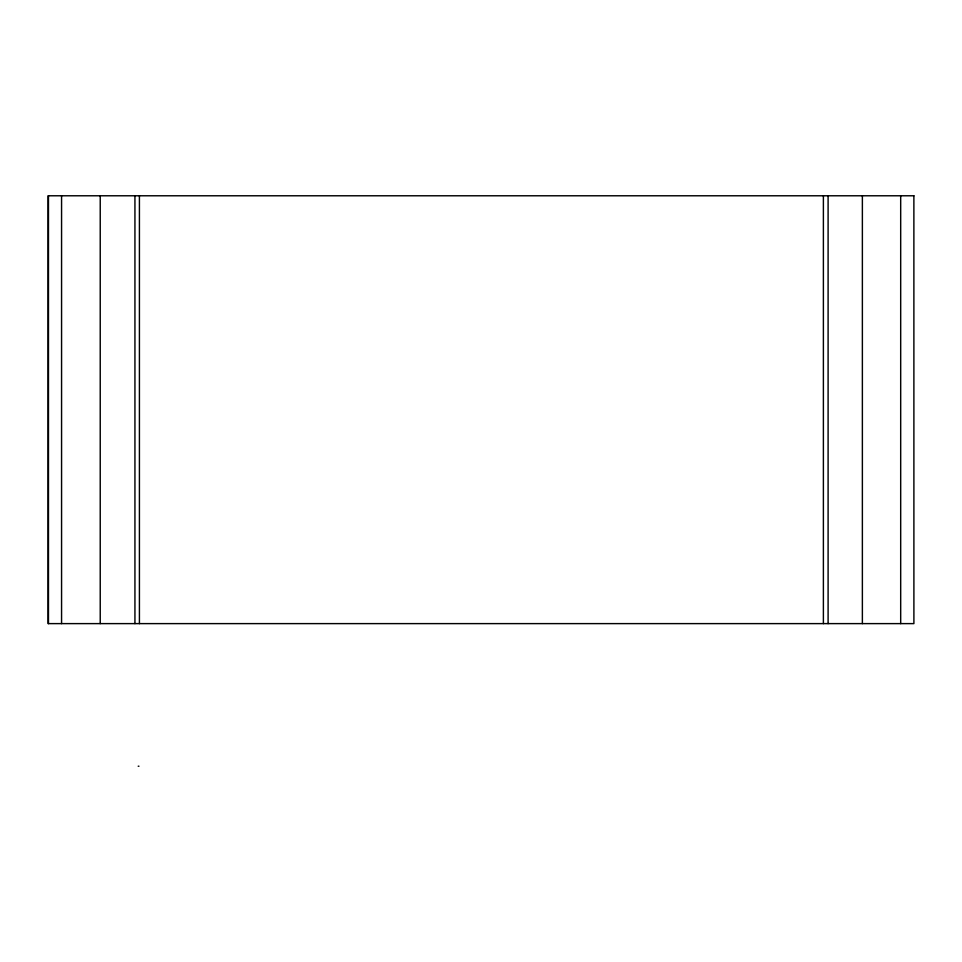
<?xml version="1.0" encoding="UTF-8"?>
<svg xmlns="http://www.w3.org/2000/svg" width="962" height="962" viewBox="0 0 962 962"><rect width="100%" height="100%" fill="white"/><g stroke="black" fill="none" stroke-linecap="round" stroke-linejoin="round"><path stroke-width="1.44" d="M138.203 766.221L138.949 766.221M900.685 195.779L900.685 623.616M862.373 195.779L862.373 623.616M828.102 195.779L828.102 623.616M823.388 195.779L823.388 623.616M139.418 195.779L139.418 623.616M134.933 195.779L134.933 623.616M100.228 195.779L100.228 623.616M61.568 195.779L61.568 623.616M48.461 195.779L48.461 623.616M913.9 195.779L48.1 195.779L48.1 623.616L913.9 623.616L913.876 195.779"/></g></svg>
